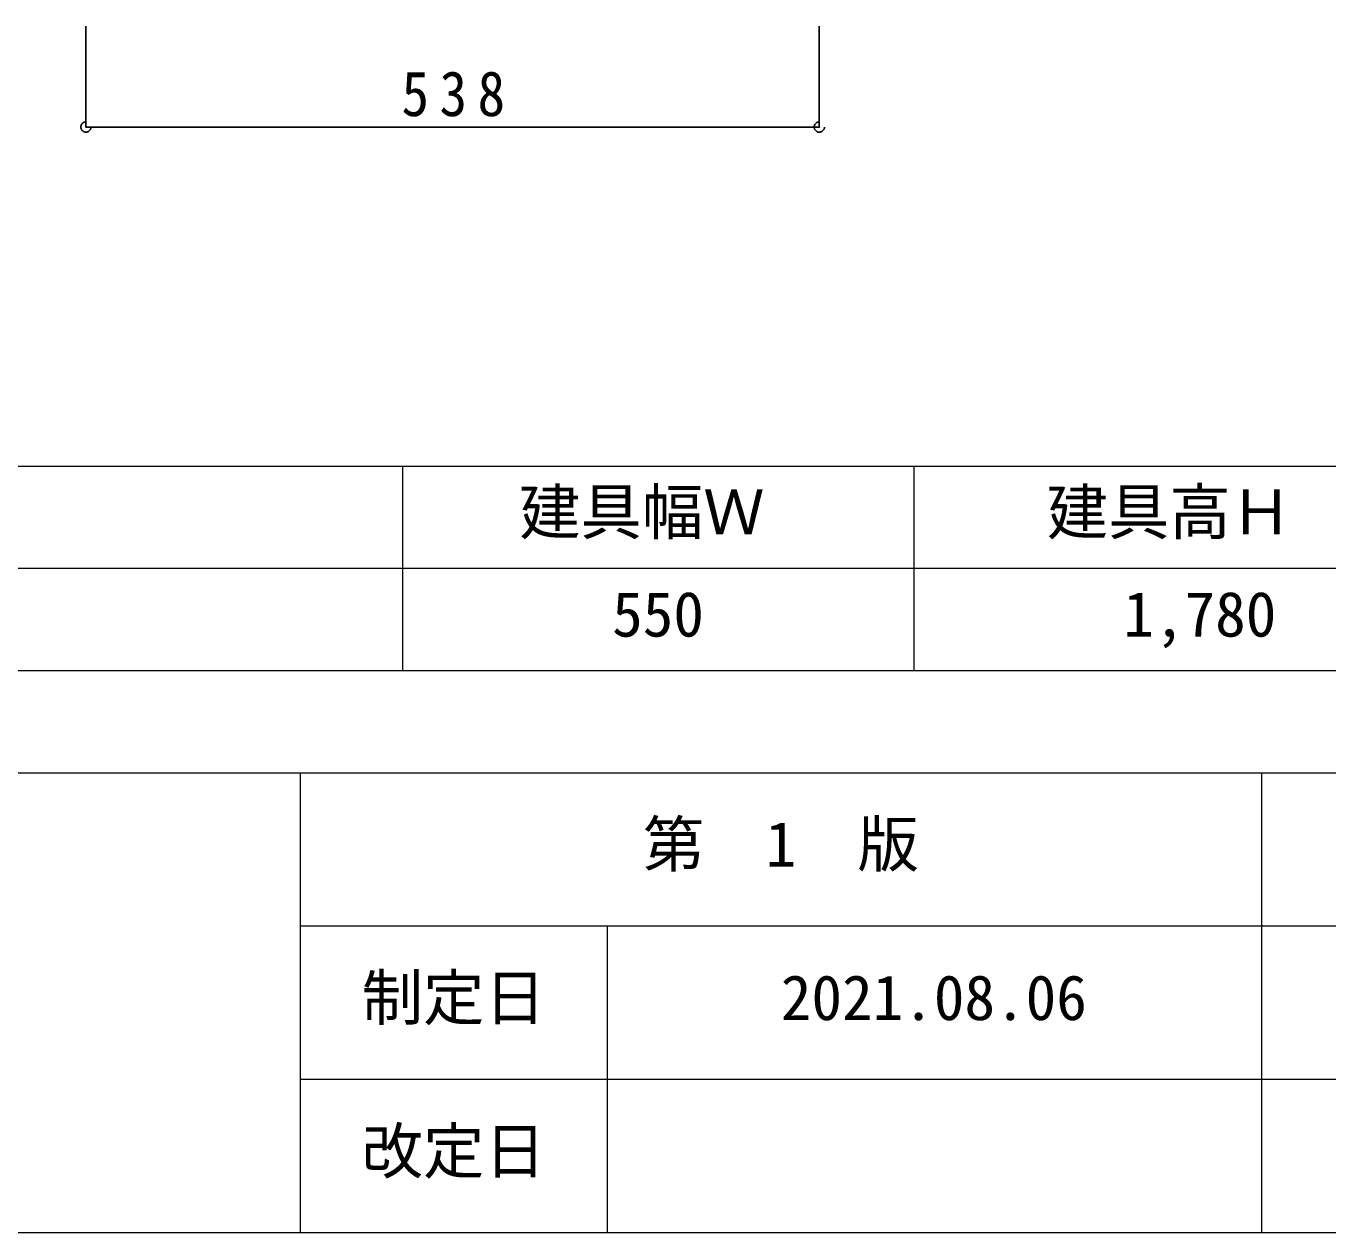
# Model space of a CAD drawing. Units: millimetres on the paper, enlarged 5 times, with parts at other scales. Extents: x -1044 to 931, y -502 to 889.
# Drawn here: x -711 to -392.7, y -502.1 to -207 of the extents above; entities that cross this region are included whole.
import ezdxf
from ezdxf.enums import TextEntityAlignment as Align

# ---------------------------------------------------------------- set-up
doc = ezdxf.new("R2010")
doc.units = ezdxf.units.MM
doc.header["$LTSCALE"] = 5
doc.header["$PDMODE"] = 32
doc.header["$PDSIZE"] = 2.5
doc.linetypes.add('DASHED1', pattern=[1.8, 1.2, -0.6])
doc.layers.add('0-0_0', color=7, linetype='Continuous', lineweight=18)
doc.layers.add('1-0_H-SYM', color=7, linetype='DASHED1')
doc.styles.add('ＭＳ ゴシック', font='')
doc.styles.get('ＭＳ ゴシック').set_extended_font_data('MS Gothic')

msp = doc.modelspace()

# ---------------------------------------------------------------- linework, layer by layer
at = {"layer": '0-0_0'}
for p, q in [((-1018.956, -314.603), (131.044, -314.603)), ((-618.956, -314.603), (-618.956, -364.603)), ((-493.956, -314.603), (-493.956, -364.603)), ((-1018.956, -339.603), (131.044, -339.603)), ((-1018.956, -364.603), (131.044, -364.603)), ((-1043.956, -389.603), (931.044, -389.603)), ((-643.956, -389.603), (-643.956, -502.103)), ((-408.956, -389.603), (-408.956, -502.103)), ((931.044, -427.103), (-643.956, -427.103)), ((-568.956, -427.103), (-568.956, -502.103)), ((-23.956, -464.603), (-643.956, -464.603)), ((931.044, -502.103), (-1043.956, -502.103))]:
    msp.add_line(p, q, dxfattribs=at)
at = {"layer": '1-0_H-SYM', "color": 4, "linetype": 'Continuous'}
for p, q in [((-696.377, -231.726), (-696.377, -207.035)), ((-517.043, -231.726), (-517.043, -207.035)), ((-696.377, -231.726), (-517.043, -231.726))]:
    msp.add_line(p, q, dxfattribs=at)
at = {"layer": '1-0_H-SYM', "color": 4}
for p in [(-696.377, -231.726), (-517.043, -231.726)]:
    msp.add_point(p, dxfattribs=at)

# ---------------------------------------------------------------- texts
at = {"layer": '0-0_0', "style": 'ＭＳ ゴシック'}
for s, p in [('建具幅Ｗ', (-590.452, -334.603)), ('建具高Ｈ', (-461.456, -334.604)), ('550', (-567.706, -359.603)), ('1,780', (-442.706, -359.603)), ('第\u30001\u3000版', (-560.206, -415.853)), ('制定日', (-628.956, -453.353)), ('2021.08.06', (-526.456, -453.353)), ('改定日', (-628.956, -490.853))]:
    msp.add_text(s, height=11, dxfattribs=at).set_placement(p, align=Align.BOTTOM_LEFT)
at = {"layer": '1-0_H-SYM', "insert": (-619.21, -229.226), "char_height": 11, "attachment_point": 7, "style": 'ＭＳ ゴシック'}
msp.add_mtext('\\T1.38;\\W0.9;538', dxfattribs=at)

doc.saveas('drawing.dxf')
